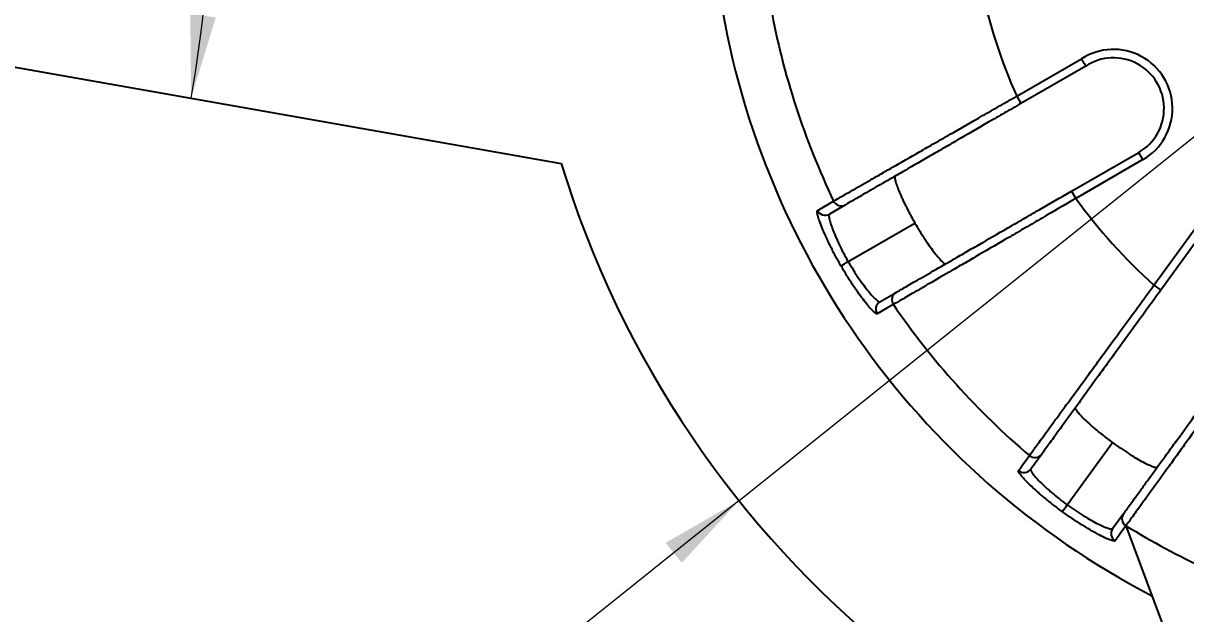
# Model space of a CAD drawing. Header units: millimetres. Extents: x 2 to 418, y 2 to 295.
# Drawn here: x 72.16 to 118.06, y 183.3 to 206.62 of the extents above; entities that cross this region are included whole.
import ezdxf

# ---------------------------------------------------------------- set-up
doc = ezdxf.new("R2010")
doc.units = ezdxf.units.MM
doc.styles.add('SLDTEXTSTYLE0', font='TXT', dxfattribs={"width": 0.75})
doc.dimstyles.new('SLDDIMSTYLE0', dxfattribs={"dimtxt": 3.5, "dimasz": 3.302, "dimexe": 0, "dimexo": 0.0625, "dimgap": 0.875, "dimtad": 1, "dimdec": 4, "dimlfac": 3, "dimzin": 12, "dimdsep": 46, "dimtxsty": 'SLDTEXTSTYLE0', "dimsah": 1, "dimcen": 0.09, "dimazin": 3, "dimtfac": 1, "dimtofl": 0, "dimtmove": 0, "dimatfit": 3, "dimfxl": 0, "dimfrac": 2, "dimtolj": 1, "dimtzin": 12, "dimarcsym": 0})
doc.dimstyles.new('SLDDIMSTYLE2', dxfattribs={"dimtxt": 3.5, "dimasz": 3.302, "dimexe": 0, "dimexo": 0.0625, "dimgap": 0.875, "dimtad": 1, "dimlfac": 3, "dimrnd": 1e-09, "dimzin": 4, "dimdsep": 46, "dimtxsty": 'SLDTEXTSTYLE0', "dimsah": 1, "dimcen": 0.09, "dimadec": 0, "dimazin": 1, "dimtfac": 1, "dimtofl": 0, "dimtmove": 0, "dimatfit": 3, "dimfxl": 0, "dimfrac": 2, "dimtolj": 1, "dimtzin": 12, "dimarcsym": 0})
doc.dimstyles.new('SLDDIMSTYLE4', dxfattribs={"dimtxt": 3.5, "dimasz": 3.302, "dimexe": 0, "dimexo": 0.0625, "dimgap": 0.875, "dimtad": 1, "dimlfac": 3, "dimrnd": 1e-09, "dimzin": 4, "dimdsep": 46, "dimtxsty": 'SLDTEXTSTYLE0', "dimsah": 1, "dimcen": 0, "dimadec": 0, "dimazin": 1, "dimtfac": 1, "dimtofl": 0, "dimtmove": 0, "dimatfit": 3, "dimfxl": 0, "dimfrac": 2, "dimtolj": 1, "dimtzin": 12, "dimarcsym": 0})

# ---------------------------------------------------------------- blocks, each defined once
blk = doc.blocks.new('_D_1')
at = {"color": 7, "linetype": 'Continuous', "lineweight": 0}
for p, q in [((131.662, 200.304), (131.662, 158.255)), ((124.665, 179.832), (120.331, 159.446))]:
    blk.add_line(p, q, dxfattribs=at)
at = {"color": 7, "linetype": 'Continuous', "lineweight": 18}
for start, end in [(250.9228, 258), (258, 270), (270, 277.0772)]:
    blk.add_arc((131.662, 212.754), 51.325, start, end, dxfattribs=at)
for points in [[(120.991, 162.551), (117.907, 163.834), (117.664, 162.848)], [(131.662, 161.43), (134.979, 161.028), (134.946, 162.043)]]:
    blk.add_solid(points, dxfattribs=at)
at = {"color": 7, "linetype": 'Continuous', "lineweight": 18, "insert": (123.616, 166.504), "char_height": 3.5, "attachment_point": 1, "rotation": 354.4299, "style": 'SLDTEXTSTYLE0'}
blk.add_mtext('12°', dxfattribs=at)
blk = doc.blocks.new('_D_8')
at = {"color": 7, "linetype": 'Continuous', "lineweight": 18}
for start, end in [(10, 19.1575), (350, 10)]:
    blk.add_arc((27.187, 212.754), 52.396, start, end, dxfattribs=at)
for points in [[(78.788, 221.853), (78.756, 218.512), (79.761, 218.657)], [(78.788, 203.656), (79.761, 206.851), (78.756, 206.996)]]:
    blk.add_solid(points, dxfattribs=at)
at = {"color": 7, "linetype": 'Continuous', "lineweight": 18, "insert": (81.145, 231.179), "char_height": 3.5, "attachment_point": 1, "rotation": 285.3148, "style": 'SLDTEXTSTYLE0'}
blk.add_mtext('20°', dxfattribs=at)
blk = doc.blocks.new('_D_9')
at = {"color": 7, "linetype": 'Continuous', "lineweight": 0}
for q in [(131.662, 212.754), (76.062, 168.284)]:
    blk.add_line((100.425, 187.77), q, dxfattribs=at)
at = {"color": 7, "linetype": 'Continuous', "lineweight": 18}
blk.add_solid([(100.425, 187.77), (97.529, 186.104), (98.164, 185.311)], dxfattribs=at)
at = {"color": 7, "linetype": 'Continuous', "lineweight": 18, "insert": (73.246, 171.805), "char_height": 3.5, "attachment_point": 1, "rotation": 38.6535, "style": 'SLDTEXTSTYLE0'}
blk.add_mtext('R120.00', dxfattribs=at)
blk = doc.blocks.new('_D_11')
at = {"color": 7, "linetype": 'Continuous', "lineweight": 0}
for p, q in [((64.996, 207.304), (64.996, 151.174)), ((131.662, 200.304), (131.662, 151.174)), ((64.996, 154.349), (131.662, 154.349))]:
    blk.add_line(p, q, dxfattribs=at)
at = {"color": 7, "linetype": 'Continuous', "lineweight": 18}
for points in [[(64.996, 154.349), (68.298, 153.841), (68.298, 154.857)], [(131.662, 154.349), (128.36, 154.857), (128.36, 153.841)]]:
    blk.add_solid(points, dxfattribs=at)
at = {"color": 7, "linetype": 'Continuous', "lineweight": 18, "insert": (80.815, 158.861), "char_height": 3.5, "attachment_point": 1, "style": 'SLDTEXTSTYLE0'}
blk.add_mtext('200.00', dxfattribs=at)

msp = doc.modelspace()

# ---------------------------------------------------------------- linework, layer by layer
at = {"color": 7, "linetype": 'Continuous', "lineweight": 25}
for p, q in [((64.995761, 206.08752), (93.404438, 201.078303)), ((111.390355, 203.741276), (113.945335, 205.216395)), ((114.119224, 204.931889), (111.557022, 203.452601)), ((111.390355, 203.741276), (111.557022, 203.452601)), ((113.555916, 199.990986), (116.207945, 201.522135)), ((116.374611, 201.23346), (116.207945, 201.522135)), ((116.374611, 201.23346), (113.722583, 199.702311)), ((113.555916, 199.990986), (113.722583, 199.702311)), ((104.626986, 199.451543), (103.991418, 199.084598)), ((104.737014, 197.208792), (107.370271, 198.729103)), ((116.808848, 196.275089), (118.542954, 198.661881)), ((118.817528, 198.472699), (117.078521, 196.07916)), ((116.808848, 196.275089), (117.078521, 196.07916)), ((105.990242, 195.622942), (106.625814, 195.98989)), ((113.38772, 187.60121), (115.174953, 190.061125)), ((112.374995, 189.605312), (111.943625, 189.011582)), ((115.177624, 186.662198), (115.608997, 187.255932)), ((115.704859, 186.77706), (118.677573, 178.757116))]:
    msp.add_line(p, q, dxfattribs=at)
at = {"color": 7, "linetype": 'Continuous', "lineweight": 25, "flags": 128}
for points in [[(103.525466, 199.229413), (103.575908, 199.258591), (103.77768, 199.375304), (104.16077, 199.596909)], [(106.518614, 195.513428), (106.468117, 195.484331), (106.266135, 195.367942), (105.882697, 195.146984)], [(111.459055, 188.954358), (111.493268, 189.001529), (111.630125, 189.190221), (111.88996, 189.548483)], [(115.704859, 186.77706), (115.670562, 186.729939), (115.533382, 186.541459), (115.272966, 186.183646)]]:
    msp.add_lwpolyline(points, dxfattribs=at)
at = {"color": 7, "linetype": 'Continuous', "lineweight": 25}
for centre, radius, start, end in [((131.662427, 212.754186), 40, 295.1983552, 163.0284348), ((131.662427, 212.754186), 32.387771, 187.3915522, 242.5425016), ((131.662427, 212.754186), 22.185343, 192.0372228, 203.9698053), ((131.662427, 212.754186), 30.486966, 190.437883, 205.5672745), ((115.207945, 203.254186), 2.333333, 300, 122.7597894), ((115.207945, 203.254186), 2, 300, 122.9809613), ((131.662427, 212.754186), 40, 196.9715652, 264.8016448), ((131.662427, 212.754186), 22.185343, 216.0372228, 227.9698053), ((103.825624, 199.373168), 0.332807, 205.5911173, 299.8788398), ((104.461193, 199.740116), 0.332809, 205.4865741, 299.8785356), ((67.33856, 261.652751), 74.509518, 299.87232541, 300.12767448), ((106.157255, 195.335076), 0.332807, 120.1211747, 214.4138849), ((106.79283, 195.702022), 0.332809, 120.1214793, 214.5185502), ((131.662427, 212.754186), 30.486966, 214.437883, 229.5672745), ((112.106162, 189.801503), 0.332809, 229.4865741, 323.8785356), ((111.674793, 189.20777), 0.332807, 229.5911173, 323.8788398), ((53.010812, 231.262374), 74.509518, 323.87232541, 324.12767448), ((115.878659, 187.060883), 0.332809, 144.1214793, 238.5185502), ((115.447283, 186.467149), 0.332807, 144.1211747, 238.4138849), ((131.662427, 212.754186), 30.486966, 238.437883, 251.9273908)]:
    msp.add_arc(centre, radius, start, end, dxfattribs=at)
for points, knots in [([(114.119224, 204.931889), (114.119224, 204.931889), (114.114696, 204.93928), (114.097229, 204.967805), (114.084304, 204.988916), (114.052222, 205.041361), (114.032835, 205.073071), (113.991039, 205.141492), (113.967939, 205.179337), (113.945335, 205.216395)], [0, 0, 0, 0, 0.25, 0.25, 0.5, 0.5, 0.75, 0.75, 1, 1, 1, 1]), ([(104.16077, 199.596909), (104.200235, 199.619574), (104.280977, 199.665947), (104.461408, 199.769564), (104.531505, 199.809818), (104.691956, 199.901953), (104.782877, 199.954161), (105.081955, 200.125881), (105.316125, 200.260319), (105.718328, 200.49118), (105.860941, 200.573032), (106.08803, 200.703353), (106.166094, 200.74815), (106.325112, 200.839396), (106.406206, 200.885927), (106.819468, 201.123033), (107.174808, 201.326861), (107.744732, 201.653666), (107.941516, 201.766488), (108.345187, 201.997879), (108.550213, 202.115382), (109.174568, 202.473133), (109.603096, 202.718579), (110.264587, 203.097256), (110.488835, 203.225596), (110.938452, 203.482841), (111.164362, 203.612056), (111.390355, 203.741276)], [0, 0, 0, 0, 0.125, 0.125, 0.1875, 0.1875, 0.25, 0.25, 0.375, 0.375, 0.4375, 0.4375, 0.46875, 0.46875, 0.5, 0.5, 0.625, 0.625, 0.6875, 0.6875, 0.75, 0.75, 0.875, 0.875, 0.9375, 0.9375, 1, 1, 1, 1]), ([(111.557022, 203.452601), (111.340534, 203.327612), (111.124732, 203.203018), (110.694492, 202.954619), (110.47954, 202.830517), (109.845641, 202.464535), (109.434926, 202.227409), (108.836457, 201.881882), (108.639919, 201.768411), (108.25294, 201.544988), (108.064262, 201.436056), (107.517813, 201.120563), (107.177075, 200.923837), (106.780766, 200.695028), (106.702996, 200.650128), (106.550495, 200.562082), (106.475627, 200.518857), (106.257827, 200.39311), (106.121042, 200.314137), (105.735268, 200.09141), (105.510651, 199.961727), (105.223763, 199.796092), (105.136543, 199.745736), (104.982624, 199.656871), (104.91538, 199.618048), (104.742293, 199.518116), (104.664839, 199.473398), (104.626986, 199.451543)], [0, 0, 0, 0, 0.0625, 0.0625, 0.125, 0.125, 0.25, 0.25, 0.3125, 0.3125, 0.375, 0.375, 0.5, 0.5, 0.53125, 0.53125, 0.5625, 0.5625, 0.625, 0.625, 0.75, 0.75, 0.8125, 0.8125, 0.875, 0.875, 1, 1, 1, 1]), ([(106.585206, 200.582122), (106.575186, 200.576337), (106.570989, 200.558993), (106.573111, 200.516449), (106.575233, 200.499493), (106.582394, 200.459931), (106.58747, 200.437211), (106.60685, 200.361964), (106.625295, 200.302108), (106.673505, 200.163422), (106.70362, 200.08382), (106.773407, 199.912038), (106.813239, 199.819294), (106.880927, 199.669823), (106.904883, 199.618147), (106.954476, 199.513603), (106.980233, 199.460465), (107.060405, 199.298528), (107.11794, 199.186782), (107.240383, 198.958291), (107.304065, 198.843805), (107.370271, 198.729103)], [0, 0, 0, 0, 0.125, 0.125, 0.1875, 0.1875, 0.25, 0.25, 0.375, 0.375, 0.5, 0.5, 0.625, 0.625, 0.6875, 0.6875, 0.75, 0.75, 0.875, 0.875, 1, 1, 1, 1]), ([(113.722583, 199.702311), (113.272723, 199.440068), (112.829825, 199.18205), (112.17553, 198.801073), (111.959119, 198.675095), (111.637081, 198.487673), (111.530165, 198.425457), (111.317213, 198.301549), (111.211203, 198.239873), (110.688907, 197.936038), (110.291189, 197.704773), (109.724128, 197.375138), (109.540058, 197.268155), (109.271585, 197.112138), (109.183142, 197.060744), (109.010296, 196.960313), (108.925852, 196.91125), (108.513354, 196.6716), (108.21422, 196.497858), (107.81156, 196.264023), (107.684959, 196.19051), (107.448183, 196.053031), (107.339679, 195.990035), (107.042854, 195.817714), (106.882984, 195.724915), (106.700879, 195.619215), (106.649753, 195.589541), (106.568528, 195.542397), (106.538297, 195.524852), (106.518614, 195.513428)], [0, 0, 0, 0, 0.125, 0.125, 0.1875, 0.1875, 0.21875, 0.21875, 0.25, 0.25, 0.375, 0.375, 0.4375, 0.4375, 0.46875, 0.46875, 0.5, 0.5, 0.625, 0.625, 0.6875, 0.6875, 0.75, 0.75, 0.875, 0.875, 0.9375, 0.9375, 1, 1, 1, 1]), ([(106.625814, 195.98989), (106.644743, 196.000819), (106.673734, 196.017557), (106.751733, 196.062589), (106.800891, 196.09097), (106.975965, 196.19205), (107.129685, 196.2808), (107.415117, 196.445594), (107.519461, 196.505837), (107.747166, 196.637303), (107.868923, 196.707599), (108.256183, 196.931184), (108.543889, 197.097291), (108.940654, 197.326363), (109.021879, 197.373258), (109.188137, 197.469248), (109.273211, 197.518365), (109.531458, 197.667464), (109.708521, 197.769692), (110.254018, 198.084634), (110.636635, 198.305538), (111.239646, 198.653687), (111.445616, 198.772604), (111.858769, 199.011138), (112.067011, 199.131366), (112.696643, 199.494885), (113.122898, 199.740983), (113.555916, 199.990986)], [0, 0, 0, 0, 0.0625, 0.0625, 0.125, 0.125, 0.25, 0.25, 0.3125, 0.3125, 0.375, 0.375, 0.5, 0.5, 0.53125, 0.53125, 0.5625, 0.5625, 0.625, 0.625, 0.75, 0.75, 0.8125, 0.8125, 0.875, 0.875, 1, 1, 1, 1]), ([(104.449438, 197.042759), (104.371775, 197.177307), (104.297076, 197.311655), (104.153463, 197.57989), (104.085917, 197.711259), (103.991767, 197.901779), (103.961512, 197.964326), (103.903243, 198.08744), (103.875085, 198.14833), (103.795431, 198.324697), (103.748509, 198.434282), (103.666218, 198.637499), (103.630642, 198.731843), (103.573595, 198.89645), (103.551728, 198.967577), (103.528689, 199.057061), (103.522638, 199.084101), (103.51407, 199.131194), (103.511511, 199.151377), (103.50885, 199.202), (103.51371, 199.222613), (103.525466, 199.229413)], [0, 0, 0, 0, 0.125, 0.125, 0.25, 0.25, 0.3125, 0.3125, 0.375, 0.375, 0.5, 0.5, 0.625, 0.625, 0.75, 0.75, 0.8125, 0.8125, 0.875, 0.875, 1, 1, 1, 1]), ([(103.991418, 199.084598), (103.979724, 199.077846), (103.973699, 199.059447), (103.972865, 199.015223), (103.973966, 198.997692), (103.979016, 198.956953), (103.982997, 198.933631), (103.999072, 198.856576), (104.015263, 198.795509), (104.058952, 198.654433), (104.086786, 198.573642), (104.152314, 198.399609), (104.190143, 198.305798), (104.255114, 198.154832), (104.278215, 198.102668), (104.326248, 197.997209), (104.351294, 197.943642), (104.429556, 197.780509), (104.486105, 197.668092), (104.607305, 197.438514), (104.670715, 197.323666), (104.737014, 197.208792)], [0, 0, 0, 0, 0.125, 0.125, 0.1875, 0.1875, 0.25, 0.25, 0.375, 0.375, 0.5, 0.5, 0.625, 0.625, 0.6875, 0.6875, 0.75, 0.75, 0.875, 0.875, 1, 1, 1, 1]), ([(107.370271, 198.729103), (107.436539, 198.614323), (107.50348, 198.502538), (107.604791, 198.339122), (107.638712, 198.285364), (107.706833, 198.179295), (107.7411, 198.126893), (107.842005, 197.975296), (107.907514, 197.880474), (108.034683, 197.702943), (108.096506, 197.620107), (108.210537, 197.473515), (108.263471, 197.408719), (108.360526, 197.296278), (108.403618, 197.249861), (108.477308, 197.177502), (108.508364, 197.151118), (108.556801, 197.11969), (108.573994, 197.114672), (108.584022, 197.120461)], [0, 0, 0, 0, 0.125, 0.125, 0.1875, 0.1875, 0.25, 0.25, 0.375, 0.375, 0.5, 0.5, 0.625, 0.625, 0.75, 0.75, 0.875, 0.875, 1, 1, 1, 1]), ([(105.882697, 195.146984), (105.870923, 195.140199), (105.850556, 195.146271), (105.807395, 195.174438), (105.790874, 195.187063), (105.75429, 195.218211), (105.714036, 195.255331), (105.666668, 195.304232), (105.615758, 195.359122), (105.588382, 195.389737), (105.501978, 195.489647), (105.439207, 195.566309), (105.304172, 195.739494), (105.231068, 195.837221), (105.08098, 196.046298), (105.003755, 196.157863), (104.884964, 196.336046), (104.844658, 196.397594), (104.764588, 196.522112), (104.724732, 196.585209), (104.605732, 196.776989), (104.527161, 196.908139), (104.449438, 197.042759)], [0, 0, 0, 0, 0.125, 0.125, 0.1875, 0.1875, 0.25, 0.3125, 0.3125, 0.375, 0.375, 0.5, 0.5, 0.625, 0.625, 0.75, 0.75, 0.8125, 0.8125, 0.875, 0.875, 1, 1, 1, 1]), ([(104.737014, 197.208792), (104.803381, 197.093841), (104.870762, 196.982116), (104.973209, 196.819108), (105.007588, 196.76554), (105.07678, 196.659953), (105.111659, 196.607853), (105.21456, 196.457317), (105.281638, 196.363396), (105.412339, 196.187969), (105.476123, 196.106364), (105.594228, 195.96234), (105.649295, 195.898889), (105.750725, 195.789184), (105.796005, 195.744141), (105.873961, 195.674379), (105.907117, 195.649245), (105.959508, 195.620143), (105.97854, 195.616186), (105.990242, 195.622942)], [0, 0, 0, 0, 0.125, 0.125, 0.1875, 0.1875, 0.25, 0.25, 0.375, 0.375, 0.5, 0.5, 0.625, 0.625, 0.75, 0.75, 0.875, 0.875, 1, 1, 1, 1]), ([(111.88996, 189.548483), (111.916794, 189.585241), (111.971694, 189.660445), (112.094381, 189.828493), (112.142045, 189.893777), (112.251149, 190.043208), (112.312975, 190.127883), (112.516352, 190.406404), (112.675596, 190.624464), (112.949127, 190.998957), (113.046119, 191.131738), (113.200568, 191.343158), (113.253663, 191.415833), (113.361819, 191.563869), (113.416977, 191.639361), (113.69807, 192.024057), (113.939785, 192.354793), (114.327514, 192.885153), (114.461396, 193.06826), (114.736052, 193.443834), (114.87556, 193.634571), (115.300426, 194.21534), (115.592074, 194.613865), (116.042355, 195.228856), (116.195015, 195.43731), (116.50113, 195.855191), (116.654952, 196.06512), (116.808848, 196.275089)], [0, 0, 0, 0, 0.125, 0.125, 0.1875, 0.1875, 0.25, 0.25, 0.375, 0.375, 0.4375, 0.4375, 0.46875, 0.46875, 0.5, 0.5, 0.625, 0.625, 0.6875, 0.6875, 0.75, 0.75, 0.875, 0.875, 0.9375, 0.9375, 1, 1, 1, 1]), ([(117.078521, 196.07916), (116.931587, 195.876923), (116.785119, 195.675327), (116.493108, 195.273409), (116.347217, 195.072606), (115.91698, 194.480436), (115.638221, 194.096757), (115.23203, 193.537683), (115.098636, 193.354083), (114.835988, 192.992578), (114.707929, 192.816321), (114.337046, 192.305843), (114.105781, 191.987535), (113.8368, 191.617314), (113.784016, 191.544664), (113.680512, 191.402202), (113.629697, 191.332262), (113.481873, 191.128799), (113.389035, 191.001018), (113.127204, 190.640639), (112.974753, 190.430808), (112.780037, 190.162805), (112.720839, 190.081326), (112.616372, 189.93754), (112.570733, 189.874722), (112.453256, 189.713029), (112.400687, 189.640674), (112.374995, 189.605312)], [0, 0, 0, 0, 0.0625, 0.0625, 0.125, 0.125, 0.25, 0.25, 0.3125, 0.3125, 0.375, 0.375, 0.5, 0.5, 0.53125, 0.53125, 0.5625, 0.5625, 0.625, 0.625, 0.75, 0.75, 0.8125, 0.8125, 0.875, 0.875, 1, 1, 1, 1]), ([(115.608997, 187.255932), (115.621844, 187.273615), (115.641521, 187.300697), (115.69446, 187.373562), (115.727824, 187.419483), (115.84665, 187.583033), (115.950982, 187.726634), (116.144709, 187.993276), (116.215529, 188.090751), (116.370076, 188.303468), (116.452714, 188.417209), (116.715554, 188.778977), (116.910825, 189.047744), (117.180116, 189.418391), (117.235244, 189.494269), (117.348086, 189.649583), (117.405827, 189.729056), (117.581103, 189.970303), (117.701279, 190.135711), (118.071516, 190.645299), (118.331205, 191.002729), (118.740478, 191.566046), (118.880273, 191.758457), (119.160686, 192.144413), (119.302024, 192.338947), (119.729365, 192.927132), (120.018671, 193.325327), (120.312568, 193.729841)], [0, 0, 0, 0, 0.0625, 0.0625, 0.125, 0.125, 0.25, 0.25, 0.3125, 0.3125, 0.375, 0.375, 0.5, 0.5, 0.53125, 0.53125, 0.5625, 0.5625, 0.625, 0.625, 0.75, 0.75, 0.8125, 0.8125, 0.875, 0.875, 1, 1, 1, 1]), ([(120.58224, 193.533913), (120.277937, 193.111367), (119.978274, 192.695514), (119.535504, 192.081348), (119.389042, 191.878239), (119.171077, 191.576036), (119.09871, 191.475712), (118.954566, 191.275901), (118.882807, 191.176439), (118.529247, 190.686435), (118.259978, 190.313398), (117.876016, 189.781616), (117.751374, 189.609015), (117.56957, 189.357288), (117.509676, 189.274365), (117.392622, 189.112313), (117.335435, 189.033146), (117.056074, 188.646437), (116.853469, 188.366047), (116.580729, 187.988651), (116.494974, 187.87), (116.334586, 187.648101), (116.261085, 187.546419), (116.060012, 187.268267), (115.951708, 187.118465), (115.828339, 186.947834), (115.793703, 186.899931), (115.738675, 186.823826), (115.718194, 186.795502), (115.704859, 186.77706)], [0, 0, 0, 0, 0.125, 0.125, 0.1875, 0.1875, 0.21875, 0.21875, 0.25, 0.25, 0.375, 0.375, 0.4375, 0.4375, 0.46875, 0.46875, 0.5, 0.5, 0.625, 0.625, 0.6875, 0.6875, 0.75, 0.75, 0.875, 0.875, 0.9375, 0.9375, 1, 1, 1, 1]), ([(113.70407, 191.434628), (113.697269, 191.425267), (113.700489, 191.407715), (113.719733, 191.369712), (113.728568, 191.355085), (113.751201, 191.321856), (113.765079, 191.303166), (113.81339, 191.242306), (113.854586, 191.195127), (113.955036, 191.08804), (114.014925, 191.027569), (114.148548, 190.899023), (114.222658, 190.830499), (114.34529, 190.721481), (114.388194, 190.684017), (114.476021, 190.608683), (114.521164, 190.570615), (114.660271, 190.455287), (114.758283, 190.376603), (114.963076, 190.217669), (115.067818, 190.138983), (115.174953, 190.061125)], [0, 0, 0, 0, 0.125, 0.125, 0.1875, 0.1875, 0.25, 0.25, 0.375, 0.375, 0.5, 0.5, 0.625, 0.625, 0.6875, 0.6875, 0.75, 0.75, 0.875, 0.875, 1, 1, 1, 1]), ([(115.174953, 190.061125), (115.282177, 189.983222), (115.388798, 189.908328), (115.547818, 189.800247), (115.600671, 189.764934), (115.706045, 189.695742), (115.758664, 189.661809), (115.912505, 189.564359), (116.010918, 189.50438), (116.199301, 189.393922), (116.289471, 189.343393), (116.453268, 189.255856), (116.527981, 189.218192), (116.662379, 189.154948), (116.720625, 189.130071), (116.817375, 189.093939), (116.856478, 189.082468), (116.91351, 189.073458), (116.931257, 189.075867), (116.938063, 189.085235)], [0, 0, 0, 0, 0.125, 0.125, 0.1875, 0.1875, 0.25, 0.25, 0.375, 0.375, 0.5, 0.5, 0.625, 0.625, 0.75, 0.75, 0.875, 0.875, 1, 1, 1, 1]), ([(113.192537, 187.332564), (113.066863, 187.423891), (112.943978, 187.516241), (112.70368, 187.702873), (112.588541, 187.795412), (112.42504, 187.931166), (112.37196, 187.976), (112.268654, 188.064769), (112.218164, 188.108942), (112.073661, 188.237663), (111.986224, 188.318689), (111.828392, 188.470866), (111.757518, 188.542584), (111.638452, 188.669757), (111.589544, 188.725841), (111.532101, 188.798218), (111.515576, 188.820458), (111.488593, 188.859996), (111.478046, 188.877392), (111.455025, 188.922556), (111.451081, 188.943364), (111.459055, 188.954358)], [0, 0, 0, 0, 0.125, 0.125, 0.25, 0.25, 0.3125, 0.3125, 0.375, 0.375, 0.5, 0.5, 0.625, 0.625, 0.75, 0.75, 0.8125, 0.8125, 0.875, 0.875, 1, 1, 1, 1]), ([(111.943625, 189.011582), (111.935688, 189.000658), (111.937668, 188.981399), (111.954893, 188.94066), (111.963029, 188.925091), (111.984212, 188.889929), (111.997335, 188.870242), (112.043362, 188.806387), (112.082992, 188.757186), (112.180284, 188.646076), (112.238572, 188.583591), (112.369221, 188.451256), (112.441935, 188.380942), (112.562693, 188.269454), (112.605014, 188.231196), (112.691789, 188.154391), (112.736456, 188.115642), (112.874304, 187.998445), (112.971689, 187.918747), (113.175788, 187.758314), (113.280429, 187.679187), (113.38772, 187.60121)], [0, 0, 0, 0, 0.125, 0.125, 0.1875, 0.1875, 0.25, 0.25, 0.375, 0.375, 0.5, 0.5, 0.625, 0.625, 0.6875, 0.6875, 0.75, 0.75, 0.875, 0.875, 1, 1, 1, 1]), ([(115.272966, 186.183646), (115.26497, 186.172659), (115.243894, 186.169921), (115.193007, 186.178098), (115.17278, 186.182912), (115.12669, 186.196487), (115.074818, 186.214025), (115.011655, 186.239432), (114.942821, 186.268869), (114.90536, 186.285703), (114.785788, 186.341831), (114.697263, 186.386335), (114.503462, 186.489623), (114.396929, 186.549167), (114.174777, 186.679122), (114.058851, 186.749632), (113.877857, 186.864093), (113.816001, 186.903926), (113.692208, 186.985112), (113.630133, 187.026543), (113.443418, 187.153341), (113.318296, 187.241195), (113.192537, 187.332564)], [0, 0, 0, 0, 0.125, 0.125, 0.1875, 0.1875, 0.25, 0.3125, 0.3125, 0.375, 0.375, 0.5, 0.5, 0.625, 0.625, 0.75, 0.75, 0.8125, 0.8125, 0.875, 0.875, 1, 1, 1, 1]), ([(113.38772, 187.60121), (113.495104, 187.523191), (113.602102, 187.448531), (113.761994, 187.341285), (113.815188, 187.306331), (113.921345, 187.238016), (113.974398, 187.204607), (114.129633, 187.108939), (114.229112, 187.05042), (114.419866, 186.943321), (114.511328, 186.894714), (114.677802, 186.811179), (114.753916, 186.775612), (114.891198, 186.716647), (114.950883, 186.693915), (115.050475, 186.661891), (115.090987, 186.652416), (115.150686, 186.64714), (115.169681, 186.651266), (115.177624, 186.662198)], [0, 0, 0, 0, 0.125, 0.125, 0.1875, 0.1875, 0.25, 0.25, 0.375, 0.375, 0.5, 0.5, 0.625, 0.625, 0.75, 0.75, 0.875, 0.875, 1, 1, 1, 1])]:
    msp.add_open_spline(points, degree=3, knots=knots, dxfattribs=at)

# ---------------------------------------------------------------- dimensions: what is measured, and where the dimension line sits
at = {"color": 7, "linetype": 'Continuous', "lineweight": 18}
for base, line1, line2, picture, middle in [((79.583606, 212.754186), ((93.404438, 201.078303), (64.995761, 206.08752)), ((64.995761, 219.420853), (93.404438, 224.430069)), '_D_8', (77.72298, 226.593197)), ((126.297548, 161.710772), ((124.928631, 181.074166), (131.662427, 212.754186)), ((131.662427, 201.574186), (131.662427, 223.934186)), '_D_1', (126.680715, 161.671952))]:
    dim = msp.add_angular_dim_2l(base=base, line1=line1, line2=line2, dimstyle='SLDDIMSTYLE0', dxfattribs=at)
    dim.commit()
    dim.dimension.update_dxf_attribs({"geometry": picture, "text_midpoint": middle, "dimtype": 162})
dim = msp.add_radius_dim(center=(131.662427, 212.754186), mpoint=(100.424903, 187.76985), dimstyle='SLDDIMSTYLE4', dxfattribs=at)
dim.commit()
dim.dimension.update_dxf_attribs({"geometry": '_D_9', "text_midpoint": (82.674665, 173.572891), "dimtype": 164})
dim = msp.add_linear_dim(base=(131.662427, 154.349175), p1=(64.995761, 208.574186), p2=(131.662427, 201.574186), dimstyle='SLDDIMSTYLE2', dxfattribs=at)
dim.commit()
dim.dimension.update_dxf_attribs({"geometry": '_D_11', "text_midpoint": (87.926463, 154.349175), "dimtype": 160})

doc.saveas('drawing.dxf')
